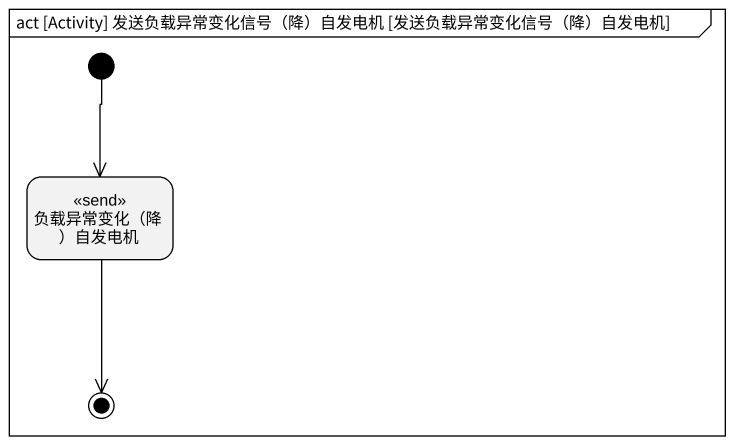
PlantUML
@startuml
mainframe act [Activity] 发送负载异常变化信号（降）自发电机 [发送负载异常变化信号（降）自发电机]
hide empty description
state "负载异常变化（降）自发电机" as 负载异常变化_降_自发电机 <<send>>
[*] --> 负载异常变化_降_自发电机
负载异常变化_降_自发电机 --> [*]
@enduml
